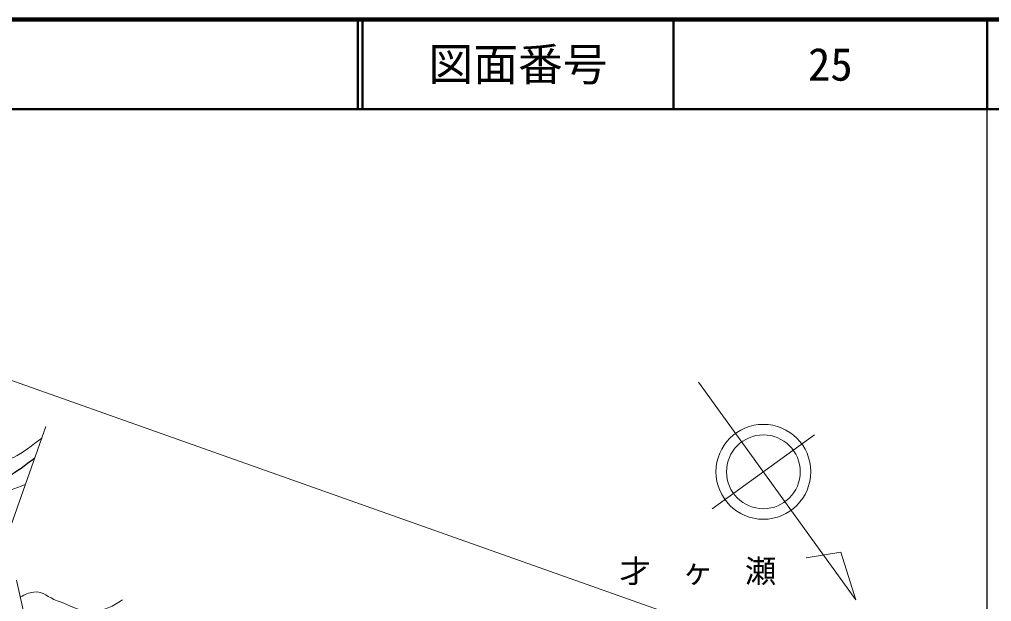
# Model space of a CAD drawing. Units: millimetres, scale not verified. Extents: x 40000 to 680000, y 20000 to 380000.
# Drawn here: x 470948 to 579500, y 315053 to 380000 of the extents above; entities that cross this region are included whole.
import ezdxf
from ezdxf.enums import TextEntityAlignment as Align

# ---------------------------------------------------------------- set-up
doc = ezdxf.new("R2010")
doc.units = ezdxf.units.MM
doc.header["$LTSCALE"] = 1000
for name, color, linetype, lineweight in [('M-BGD', 7, 'Continuous', 13), ('M-STR-HTXT', 7, 'Continuous', 13), ('M-TTL', 2, 'Continuous', 140), ('M-TTL-BAND', 7, 'Continuous', 25), ('M-TTL-LINE', 7, 'Continuous', 50), ('S-BMK-SRVR', 7, 'Continuous', 13)]:
    doc.layers.add(name, color=color, linetype=linetype, lineweight=lineweight)
doc.layers.add('M-BMK-HTXT', color=7, linetype='Continuous')
doc.layers.add('M-TTL-TXT', color=7, linetype='Continuous')
doc.styles.add('ＭＳ ゴシック', font='')
doc.styles.get('ＭＳ ゴシック').set_extended_font_data('MS Gothic')

msp = doc.modelspace()

# ---------------------------------------------------------------- linework, layer by layer
at = {"layer": 'M-BGD'}
for points, knots in [([(471585, 328095), (469139, 327187), (467964, 326586), (465579, 326834), (463969, 327001), (462988, 327140), (461589, 327953), (459938, 328912), (459739, 330288), (458571, 331798), (457692, 332934), (457415, 333295), (456333, 334718)], [0, 0, 0, 0, 1, 1, 1, 2, 2, 2, 3, 3, 3, 4, 4, 4, 4]), ([(473440, 333284), (471240, 331628), (469499, 330132), (466699, 330581), (464381, 330953), (463145, 332081), (461589, 333744)], [0, 0, 0, 0, 1, 1, 1, 2, 2, 2, 2]), ([(471042, 315536), (471589, 315889), (471935, 316023), (472564, 316109), (473637, 316255), (474133, 315477), (475162, 315140), (476755, 314618), (477633, 313811), (479300, 313996), (480620, 314142), (481296, 314486), (482470, 315228)], [0, 0, 0, 0, 1, 1, 1, 2, 2, 2, 3, 3, 3, 4, 4, 4, 4])]:
    msp.add_open_spline(points, degree=3, knots=knots, dxfattribs=at)
at = {"layer": 'M-BGD', "lineweight": 25}
msp.add_open_spline([(472631, 331021), (470482, 329436), (469046, 328140), (466407, 328342), (465979, 328375), (465579, 328412), (465200, 328465)], degree=3, knots=[0, 0, 0, 0, 1, 1, 1, 2, 2, 2, 2], dxfattribs=at)
at = {"layer": 'M-STR-HTXT'}
for p, q in [((575298, 302460), (469241, 340016)), ((450645, 269500), (473898, 334568)), ((483572, 259310), (470619, 317432))]:
    msp.add_line(p, q, dxfattribs=at)
at = {"layer": 'M-TTL'}
msp.add_line((680000, 380000), (40000, 380000), dxfattribs=at)
at = {"layer": 'M-TTL-BAND'}
msp.add_line((579000, 20000), (579000, 370000), dxfattribs=at)
at = {"layer": 'M-TTL-LINE'}
for p, q in [((508747, 380000), (508747, 370000)), ((509247, 380000), (509247, 370000)), ((543997, 380000), (543997, 370000)), ((579000, 380000), (579000, 370000)), ((40000, 370000), (680000, 370000))]:
    msp.add_line(p, q, dxfattribs=at)
at = {"layer": 'S-BMK-SRVR'}
for p, q in [((546780, 339539), (564360, 315230)), ((559739, 333666), (548299, 325393)), ((562687, 320554), (558793, 319915)), ((564360, 315230), (562687, 320554))]:
    msp.add_line(p, q, dxfattribs=at)
for radius in [5294, 4118]:
    msp.add_circle((554019, 329529), radius, dxfattribs=at)

# ---------------------------------------------------------------- texts
at = {"layer": 'M-BMK-HTXT', "style": 'ＭＳ ゴシック'}
msp.add_text('才\u3000ヶ\u3000瀬', height=2566, dxfattribs=at).set_placement((546706, 316398), align=Align.BOTTOM_CENTER)
at = {"layer": 'M-TTL-TXT', "style": 'ＭＳ ゴシック'}
for s, p in [('図面番号', (526622, 375000)), ('25', (561497, 375000))]:
    msp.add_text(s, height=3666, dxfattribs=at).set_placement(p, align=Align.MIDDLE_CENTER)

doc.saveas('drawing.dxf')
